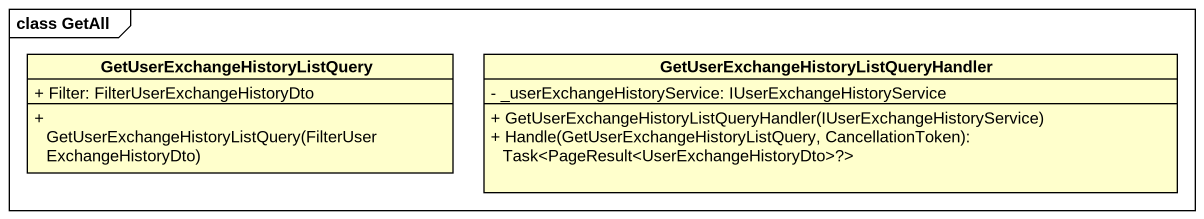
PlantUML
@startuml
mainframe class GetAll
hide circle
hide empty members
skinparam classAttributeIconSize 0
class "GetUserExchangeHistoryListQuery" as GetUserExchangeHistoryListQu {
  + Filter: FilterUserExchangeHistoryDto
  + GetUserExchangeHistoryListQuery(FilterUserExchangeHistoryDto)
}
class "GetUserExchangeHistoryListQueryHandler" as GetUserExchangeHistoryListQu_2 {
  - _userExchangeHistoryService: IUserExchangeHistoryService
  + GetUserExchangeHistoryListQueryHandler(IUserExchangeHistoryService)
  + Handle(GetUserExchangeHistoryListQuery, CancellationToken): Task<PageResult<UserExchangeHistoryDto>?>
}
@enduml
